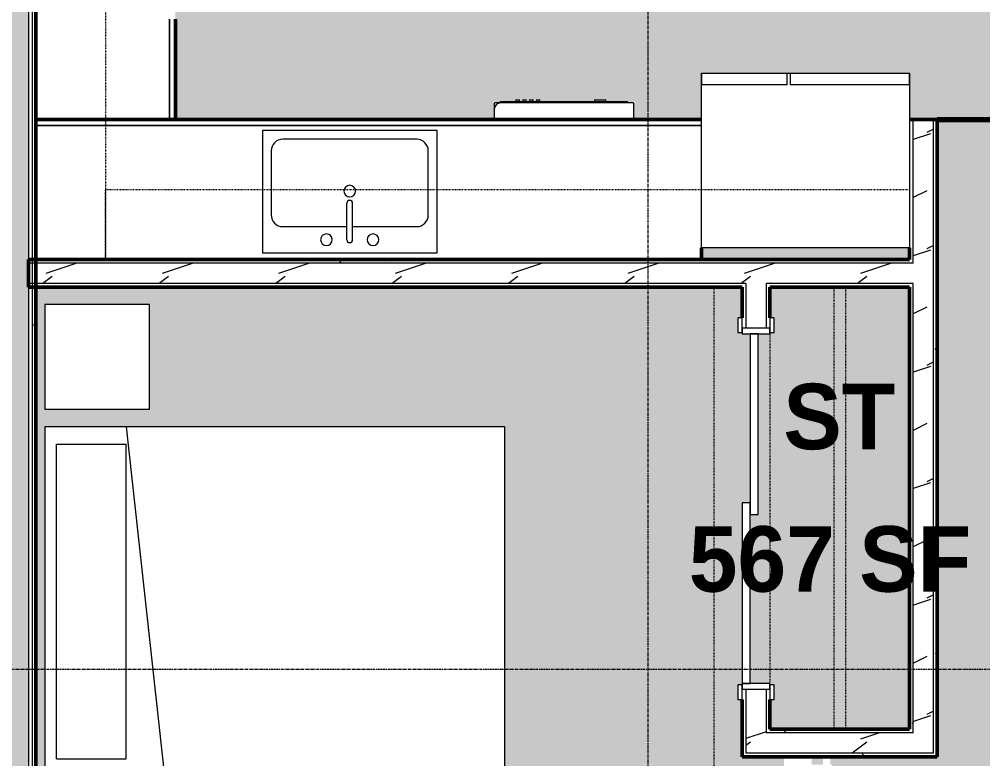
# Model space of a CAD drawing. Header units: inches. Extents: x -4292 to -464, y 9706 to 12474.
# Drawn here: x -2935.4 to -2769.9, y 11831.9 to 11958.8 of the extents above; entities that cross this region are included whole.
import ezdxf

# ---------------------------------------------------------------- set-up
doc = ezdxf.new("R2010")
doc.units = ezdxf.units.IN
doc.header["$MEASUREMENT"] = 0
doc.linetypes.add('Dash', pattern=[0.25, 0.125, -0.125])
doc.linetypes.add('Grid Line 1_2_', pattern=[0.875, 0.5, -0.125, 0.125, -0.125])
for name, color, linetype, lineweight in [('A-ANNO-DIMS', 211, 'Continuous', 9), ('A-ANNO-DIMS-120', 211, 'Continuous', 9), ('A-AREA-2', 130, 'Continuous', 70), ('A-AREA-IDEN', 2, 'Continuous', 9), ('A-AREA-PATT-5', 41, 'Continuous', 9), ('A-DOOR-1', 7, 'Continuous', 9), ('A-DOOR-2', 90, 'Continuous', 20), ('A-DOOR-FRAM-1', 90, 'Continuous', 20), ('A-WALL', 113, 'Continuous', 13), ('A-WALL-2', 250, 'Continuous', 50), ('A-WALL-3', 50, 'Continuous', 13), ('A-WALL-PATT-1', 7, 'Continuous', 9), ('A-WALL-PATT-2', 55, 'Continuous', 9), ('A-WALL-PATT-5', 111, 'Continuous', 9), ('I-FURN-2', 7, 'Continuous', 9), ('I-FURN-HDLN-1', 7, 'Dash', 9), ('I-WALL-1', 2, 'Continuous', 50), ('P-SANR-FIXT-1', 7, 'Continuous', 9), ('Q-CASE-1', 250, 'Continuous', 50), ('Q-CASE-2', 7, 'Continuous', 9), ('Q-CASE-HDLN-1', 7, 'Dash', 9), ('Q-SPCQ-1', 7, 'Continuous', 9), ('S-GRID-1', 1, 'Grid Line 1_2_', 9)]:
    doc.layers.add(name, color=color, linetype=linetype, lineweight=lineweight)
doc.styles.add('Century Gothic_B', font='GOTHICB.TTF', dxfattribs={"height": 11.25})
doc.dimstyles.new('OD__1__Tol__', dxfattribs={"dimscale": 12, "dimtxt": 11.746893, "dimasz": 1.25, "dimexe": 0.9375, "dimexo": 0.625, "dimgap": 0.15625, "dimtad": 1, "dimdec": 0, "dimzin": 3, "dimdsep": 46, "dimlunit": 4, "dimtxsty": 'Century Gothic_B', "dimblk1": 'OBLIQUE', "dimblk2": 'OBLIQUE', "dimsah": 1, "dimcen": 0.09, "dimdle": 0.9375, "dimazin": 0, "dimtfac": 1, "dimtdec": 4, "dimtix": 1, "dimtmove": 0, "dimatfit": 3, "dimfxl": 1, "dimtvp": 1, "dimtfill": 1, "dimfrac": 2, "dimtolj": 1, "dimtzin": 0, "dimarcsym": 2})
pattern_1 = [(0, (0, 0), (38.4, 9.6), [1.584, -27.216, 1.584, -27.216, -153.6]), (0, (0, 0), (38.4, 9.6), [-57.6, 1.584, -56.016, 1.584, -27.216, -67.2]), (0, (0, 0), (38.4, 9.6), [-144, 1.584, -17.616, 1.584, -46.416]), (120, (14.4, 4.8), (-27.513844, 28.4553755), [1.584, -27.216, 1.584, -27.216, -153.6]), (120, (14.4, 4.8), (-27.513844, 28.4553755), [-57.6, 1.584, -56.016, 1.584, -27.216, -67.2]), (120, (14.4, 4.8), (-27.513844, 28.4553755), [-144, 1.584, -17.616, 1.584, -46.416]), (240, (19.2, 24), (-10.886156, -38.0553755), [1.584, -27.216, 1.584, -27.216, -153.6]), (240, (19.2, 24), (-10.886156, -38.0553755), [-57.6, 1.584, -56.016, 1.584, -27.216, -67.2]), (240, (19.2, 24), (-10.886156, -38.0553755), [-144, 1.584, -17.616, 1.584, -46.416])]
pattern_2 = [(216.87, (7.997, 19.992), (59.9755286, 39.9843071), [9.996, -89.964]), (206.565, (19.992, 13.994), (-19.991807, -19.992219), [22.352, -22.352]), (198.435, (19.992, 3.998), (-39.983821, -19.991955), [12.644, -50.576])]

# ---------------------------------------------------------------- blocks, each defined once
blk = doc.blocks.new('DIMBLOCK30-FLOOR PLAN - 1ST FLOOR')
at = {"layer": 'A-ANNO-DIMS-120'}
for p, q in [((-3736.8, 11777.18), (-3736.8, 12097.44)), ((-2525.91, 12086.19), (-3748.05, 12086.19)), ((-3736.8, 12086.19), (-2525.91, 12086.19)), ((-3739.91, 11777.18), (-3725.55, 11777.18)), ((-3736.8, 11777.18), (-3739.91, 11777.18))]:
    blk.add_line(p, q, dxfattribs=at)
at = {"layer": 'A-ANNO-DIMS-120', "lineweight": 50}
for p, q in [((-3736.8, 12086.19), (-3744.3, 12093.69)), ((-3736.8, 12086.19), (-3729.3, 12078.69)), ((-3736.8, 11777.18), (-3744.3, 11784.68)), ((-3736.8, 11777.18), (-3729.3, 11769.68))]:
    blk.add_line(p, q, dxfattribs=at)
at = {"layer": 'A-ANNO-DIMS-120', "color": 0, "insert": (-3753.09, 11906.32), "char_height": 11.25, "width": 60.8601, "attachment_point": 1, "rotation": 90, "line_spacing_factor": 0.984502, "style": 'Century Gothic_B', "bg_fill": 3, "box_fill_scale": 1.25, "bg_fill_color": 256, "bg_fill_true_color": 13158600, "bg_fill_transparency": 0}
blk.add_mtext('25\' - 9"', dxfattribs=at)
blk = doc.blocks.new('_Oblique')
at = {"color": 0, "linetype": 'ByBlock', "lineweight": -2}
blk.add_line((-0.5, -0.5), (0.5, 0.5), dxfattribs=at)

msp = doc.modelspace()

# ---------------------------------------------------------------- hatches: boundary and pattern name
at = {"layer": 'A-AREA-PATT-5'}
h = msp.add_hatch(color=256, dxfattribs=at)
h.paths.add_polyline_path([(-2757.32374, 11718.9894), (-2757.32374, 11719.0519), (-2756.69874, 11719.0519), (-2756.69874, 11720.9894), (-2754.69874, 11720.9894), (-2754.69874, 11721.9894), (-2733.44874, 11721.9894), (-2733.44874, 11727.3019), (-2734.19874, 11727.3019), (-2734.19874, 11729.8019), (-2733.44874, 11729.8019), (-2733.44874, 11761.0519), (-2732.07374, 11761.0519), (-2732.07374, 11790.0519), (-2733.44874, 11790.0519), (-2733.44874, 11790.3019), (-2734.19874, 11790.3019), (-2734.19874, 11792.8019), (-2733.44874, 11792.8019), (-2733.44874, 11801.7394), (-2704.69874, 11801.7394), (-2704.69874, 11969.29966), (-2720.82374, 11969.29966), (-2720.82374, 11987.29966), (-2716.82374, 11987.29966), (-2716.82374, 12023.29966), (-2720.82374, 12023.29966), (-2720.82374, 12041.29966), (-2704.69874, 12041.29966), (-2704.69874, 12047.7894), (-2709.55196, 12047.7894), (-2709.55196, 12052.5394), (-2704.69874, 12052.5394), (-2704.69874, 12080.0644), (-2740.84952, 12080.0644), (-2740.84952, 12052.5394), (-2739.55196, 12052.5394), (-2739.55196, 12047.7894), (-2736.82374, 12047.7894), (-2736.82374, 11987.7894), (-2766.82374, 11987.7894), (-2766.82374, 12047.7894), (-2745.59952, 12047.7894), (-2745.59952, 12080.0644), (-2901.02233, 12080.0644), (-2901.02233, 12078.7519), (-2905.77233, 12078.7519), (-2905.77233, 12080.0644), (-2932.52374, 12080.0644), (-2932.52374, 12048.1269), (-2905.77233, 12048.1269), (-2905.77233, 12048.7519), (-2901.02233, 12048.7519), (-2901.02233, 12043.3769), (-2908.52374, 12043.3769), (-2908.52374, 11941.6144), (-2853.76848, 11941.65601), (-2853.74642, 11944.3458), (-2853.71083, 11944.43174), (-2853.57163, 11944.4894), (-2852.67555, 11944.51048), (-2852.67555, 11944.7394), (-2850.05238, 11944.7394), (-2850.05238, 11944.9894), (-2849.46182, 11944.9894), (-2849.46182, 11944.7394), (-2848.87127, 11944.7394), (-2848.87127, 11944.9894), (-2848.28072, 11944.9894), (-2848.28072, 11944.7394), (-2847.69017, 11944.7394), (-2847.69017, 11944.9894), (-2847.09962, 11944.9894), (-2847.09962, 11944.7394), (-2846.50907, 11944.7394), (-2846.50907, 11944.9894), (-2845.91852, 11944.9894), (-2845.91852, 11944.7394), (-2836.52749, 11944.7394), (-2836.52749, 11944.9894), (-2834.62606, 11944.9894), (-2834.62606, 11944.7394), (-2830.86143, 11944.7394), (-2830.86143, 11944.4894), (-2829.96533, 11944.4894), (-2829.76848, 11944.29255), (-2829.76848, 11941.6144), (-2818.18483, 11941.6144), (-2818.18483, 11949.6144), (-2782.43483, 11949.6144), (-2782.43483, 11941.6144), (-2777.68483, 11941.6144), (-2777.68483, 11832.20981), (-2811.18483, 11832.20981), (-2811.18483, 11842.0519), (-2811.93483, 11842.0519), (-2811.93483, 11844.5519), (-2811.18483, 11844.5519), (-2811.18483, 11875.8019), (-2809.80983, 11875.8019), (-2809.80983, 11904.8019), (-2811.18483, 11904.8019), (-2811.18483, 11905.0519), (-2811.93483, 11905.0519), (-2811.93483, 11907.5519), (-2811.18483, 11907.5519), (-2811.18483, 11912.8644), (-2932.52374, 11912.8644), (-2932.52374, 11792.8644), (-2847.94593, 11792.8644), (-2847.94593, 11791.9894), (-2883.94593, 11791.9894), (-2883.94593, 11788.9894), (-2847.94593, 11788.9894), (-2847.94593, 11788.1144), (-2932.52374, 11788.1144), (-2932.52374, 11721.9894), (-2900.53925, 11721.9894), (-2900.53925, 11724.6144), (-2895.78925, 11724.6144), (-2895.78925, 11721.9894), (-2889.76547, 11721.9894), (-2889.76547, 11729.71562), (-2889.6385, 11730.68003), (-2889.26625, 11731.57873), (-2888.67408, 11732.35045), (-2887.90236, 11732.94262), (-2887.00367, 11733.31487), (-2885.96294, 11733.44184), (-2884.65091, 11733.44184), (-2884.99863, 11736.46562), (-2886.19038, 11737.46562), (-2886.75715, 11738.46562), (-2887.11494, 11739.97514), (-2887.2123, 11740.58609), (-2887.28925, 11741.46562), (-2887.11494, 11743.45801), (-2886.38683, 11745.98812), (-2885.84906, 11747.46562), (-2884.91644, 11749.46562), (-2883.52901, 11751.46562), (-2882.52901, 11752.46562), (-2881.66299, 11752.96562), (-2880.28925, 11753.46562), (-2879.28925, 11753.46562), (-2877.91551, 11752.96562), (-2877.00569, 11752.42183), (-2876.04948, 11751.46562), (-2874.57987, 11749.28937), (-2873.72944, 11747.46562), (-2873.0015, 11745.46562), (-2872.46356, 11743.45801), (-2872.28925, 11741.46562), (-2872.46356, 11739.97514), (-2872.5534, 11739.46562), (-2872.82135, 11738.46562), (-2873.38812, 11737.46562), (-2874.57987, 11736.46562), (-2874.92759, 11733.44184), (-2873.53925, 11733.44184), (-2872.57483, 11733.31487), (-2871.67614, 11732.94262), (-2870.90441, 11732.35045), (-2870.31225, 11731.57873), (-2869.93057, 11730.60846), (-2869.81303, 11729.71562), (-2869.81303, 11721.9894), (-2861.78925, 11721.9894), (-2861.78925, 11745.9894), (-2803.99733, 11745.9894), (-2803.99733, 11788.1144), (-2813.94593, 11788.1144), (-2813.94593, 11792.8644), (-2799.24733, 11792.8644), (-2799.24733, 11753.3644), (-2797.29941, 11753.3644), (-2797.29941, 11754.96861), (-2797.54941, 11754.96861), (-2797.54941, 11790.96861), (-2797.29941, 11790.96861), (-2797.29941, 11829.3644), (-2799.24733, 11829.3644), (-2799.24733, 11828.8644), (-2803.99733, 11828.8644), (-2803.99733, 11831.8644), (-2799.24733, 11831.8644), (-2799.24733, 11830.8644), (-2797.29941, 11830.8644), (-2797.27811, 11831.8644), (-2796.04941, 11831.8644), (-2796.04941, 11830.8644), (-2795.77624, 11830.8644), (-2795.77624, 11829.3644), (-2796.04941, 11829.3644), (-2796.04941, 11790.96861), (-2795.79941, 11790.96861), (-2795.79941, 11788.63042), (-2795.62233, 11788.63042), (-2795.62233, 11788.35018), (-2795.54941, 11788.29656), (-2795.54941, 11787.97518), (-2795.29941, 11788.02333), (-2795.29941, 11790.22571), (-2795.04941, 11790.17095), (-2795.04941, 11787.23334), (-2795.29941, 11787.28351), (-2795.29941, 11787.62162), (-2795.54941, 11787.62132), (-2795.54941, 11787.24662), (-2795.62233, 11787.24662), (-2795.62233, 11787.13042), (-2795.79941, 11787.13042), (-2795.79941, 11758.8068), (-2795.62233, 11758.8068), (-2795.62233, 11757.3068), (-2795.79941, 11757.3068), (-2795.79941, 11754.96861), (-2796.04941, 11754.96861), (-2796.04941, 11753.3644), (-2795.77624, 11753.3644), (-2795.79941, 11751.8644), (-2796.04941, 11751.8644), (-2796.0707, 11750.8644), (-2797.29941, 11750.8644), (-2797.29941, 11751.8644), (-2799.24733, 11751.8644), (-2799.24733, 11721.9894), (-2794.69874, 11721.9894), (-2794.69874, 11720.9894), (-2792.69874, 11720.9894), (-2792.69874, 11719.0519), (-2792.07374, 11719.0519), (-2792.07374, 11718.9894), (-2788.2258, 11718.9894)], flags=0)
h.paths.add_polyline_path([(-2792.69874, 11720.9894), (-2792.69874, 11756.9894), (-2790.94874, 11756.9894), (-2790.94874, 11720.9894), (-2791.68234, 11720.9894)], flags=0)
h.paths.add_polyline_path([(-2708.12304, 11721.9894), (-2704.69874, 11721.9894), (-2704.69874, 11796.9894), (-2728.69874, 11796.9894), (-2728.69874, 11792.8019), (-2727.94874, 11792.8019), (-2727.94874, 11790.3019), (-2728.69874, 11790.3019), (-2728.69874, 11790.0519), (-2730.69874, 11790.0519), (-2730.69874, 11759.0519), (-2732.07374, 11759.0519), (-2732.07374, 11730.0519), (-2728.69874, 11730.0519), (-2728.69874, 11729.8019), (-2727.94874, 11729.8019), (-2727.94874, 11727.3019), (-2728.69874, 11727.3019), (-2728.69874, 11721.9894), (-2709.85637, 11721.9894)], flags=0)
h.paths.add_polyline_path([(-2895.78925, 11744.6144), (-2900.53925, 11744.6144), (-2900.53925, 11747.3644), (-2932.49733, 11747.3644), (-2932.49733, 11752.1144), (-2895.78925, 11752.1144), (-2895.78925, 11745.46562)], flags=0)
h.paths.add_polyline_path([(-2930.97445, 11807.93256), (-2930.97445, 11825.93256), (-2912.97445, 11825.93256), (-2912.97445, 11807.93256)], flags=0)
h.paths.add_polyline_path([(-2912.97445, 11828.8644), (-2930.97445, 11828.8644), (-2930.97445, 11888.8644), (-2851.97445, 11888.8644), (-2851.97445, 11828.8644), (-2898.48361, 11828.8644)], flags=0)
h.paths.add_polyline_path([(-2802.00803, 11836.95981), (-2782.43483, 11836.95981), (-2782.43483, 11912.8644), (-2806.43483, 11912.8644), (-2806.43483, 11907.5519), (-2805.68483, 11907.5519), (-2805.68483, 11905.0519), (-2806.43483, 11905.0519), (-2806.43483, 11904.8019), (-2808.43483, 11904.8019), (-2808.43483, 11873.8019), (-2809.80983, 11873.8019), (-2809.80983, 11844.8019), (-2806.43483, 11844.8019), (-2806.43483, 11844.5519), (-2805.68483, 11844.5519), (-2805.68483, 11842.0519), (-2806.43483, 11842.0519), (-2806.43483, 11836.95981)], flags=0)
h.paths.add_polyline_path([(-2930.97445, 11891.8644), (-2930.97445, 11909.8644), (-2912.97445, 11909.8644), (-2912.97445, 11891.8644)], flags=0)
h.paths.add_polyline_path([(-2818.18483, 11917.6144), (-2782.43483, 11917.6144), (-2782.43483, 11919.6144), (-2818.18483, 11919.6144)], flags=0)
h.paths.add_polyline_path([(-2809.96769, 11985.15673), (-2817.46769, 11985.15673), (-2817.46769, 12069.15673), (-2782.46769, 12069.15673), (-2782.46769, 12063.15673), (-2781.46769, 12063.15673), (-2781.46769, 11991.15673), (-2782.46769, 11991.15673), (-2782.46769, 11985.15673), (-2808.80983, 11985.15673)], flags=0)
h.paths.add_polyline_path([(-2924.43483, 12051.7519), (-2930.93483, 12051.7519), (-2930.93483, 12076.7519), (-2904.93483, 12076.7519), (-2904.93483, 12051.7519), (-2909.52374, 12051.7519)], flags=0)
h.paths.add_polyline_path([(-2712.44212, 12053.9394), (-2712.53918, 12053.9394), (-2712.53918, 12054.4394), (-2728.81048, 12054.4394), (-2728.83545, 12053.9394), (-2729.29344, 12053.9394), (-2729.29344, 12054.4394), (-2738.80196, 12054.4394), (-2738.80196, 12079.6894), (-2710.80196, 12079.6894), (-2710.80196, 12054.4394), (-2711.81474, 12054.4394), (-2711.8522, 12053.9394), (-2712.36446, 12053.9394)], flags=0)
at = {"layer": 'A-WALL-PATT-5'}
h = msp.add_hatch(dxfattribs=at)
h.set_pattern_fill('FP_38', color=256, style=0, pattern_type=2)
h.set_pattern_definition([(161.57, (0.6, 0.6), (-4.80033747, -0.00041462), [0, -34.152, 3.792, 0]), (18.43, (-0.6, 0.6), (-4.80033747, 0.00041462), [0, -34.152, 3.792, 0]), (108.43, (0.6, 0.6), (2.39913218, -12.00105099), [11.382, -26.562]), (71.57, (-0.6, 0.6), (2.39913218, 12.00105099), [11.382, -26.562])])
h.paths.add_polyline_path([(-2933.77374, 11720.7394), (-2933.77374, 12080.6894), (-2937.27374, 12080.6894), (-2937.27374, 11720.7394)], flags=0)
h = msp.add_hatch(dxfattribs=at)
h.set_pattern_fill('FP_3', color=256, style=0, pattern_type=2)
h.set_pattern_definition(pattern_1)
h.paths.add_polyline_path([(-2933.14874, 11721.3644), (-2933.14874, 11913.4894), (-2933.77374, 11913.4894), (-2933.77374, 11721.3644)], flags=0)
h.paths.add_polyline_path([(-2933.77374, 11916.9894), (-2933.14874, 11916.9894), (-2933.14874, 12080.6894), (-2933.77374, 12080.6894), (-2933.77374, 11922.70917)], flags=0)
h = msp.add_hatch(dxfattribs=at)
h.set_pattern_fill('FP_3', color=256, style=0, pattern_type=2)
h.set_pattern_definition(pattern_1)
h.paths.add_polyline_path([(-2932.52374, 11721.9894), (-2932.52374, 11913.4894), (-2933.14874, 11913.4894), (-2933.14874, 11721.9894)], flags=0)
h.paths.add_polyline_path([(-2932.52374, 11916.9894), (-2932.52374, 12080.6894), (-2933.14874, 12080.6894), (-2933.14874, 11916.9894)], flags=0)

# ---------------------------------------------------------------- linework, layer by layer
at = {"layer": 'A-WALL'}
for p, q in [((-2933.77374, 12080.6894), (-2933.77374, 11720.7394)), ((-2933.14874, 12080.6894), (-2933.14874, 11721.3644))]:
    msp.add_line(p, q, dxfattribs=at)
at = {"layer": 'I-WALL-1'}
msp.add_line((-2932.52374, 11721.9894), (-2932.52374, 12080.6894), dxfattribs=at)

# ---------------------------------------------------------------- next in the draw order: dimensions: what is measured, and where the dimension line sits
at = {"layer": 'A-ANNO-DIMS'}
dim = msp.add_linear_dim(base=(-3736.79949, 12086.1894), p1=(-3747.40609, 11777.1769), p2=(-2518.41124, 12086.1894), angle=90, dimstyle='OD__1__Tol__', override={"dimpost": '<>', "dimfxl": 1267.247833}, dxfattribs=at)
dim.commit()
dim.dimension.update_dxf_attribs({"geometry": 'DIMBLOCK30-FLOOR PLAN - 1ST FLOOR', "text_midpoint": (-3744.58246, 11931.68315)})

# ---------------------------------------------------------------- next in the draw order: hatches: boundary and pattern name
at = {"layer": 'A-WALL-PATT-1'}
h = msp.add_hatch(dxfattribs=at)
h.set_pattern_fill('FP_3', color=256, style=0, pattern_type=2)
h.set_pattern_definition(pattern_1)
h.paths.add_polyline_path([(-2782.43483, 11836.33481), (-2781.80983, 11836.33481), (-2781.80983, 11913.4894), (-2782.43483, 11913.4894), (-2782.43483, 11836.77805)], flags=0)
h.paths.add_polyline_path([(-2781.80983, 11916.9894), (-2781.80983, 11941.6144), (-2782.43483, 11941.6144), (-2782.43483, 11916.9894)], flags=0)
h = msp.add_hatch(dxfattribs=at)
h.set_pattern_fill('FP_3', color=256, style=0, pattern_type=2)
h.set_pattern_definition(pattern_1)
h.paths.add_polyline_path([(-2777.68483, 11832.20981), (-2777.68483, 11941.6144), (-2778.30983, 11941.6144), (-2778.30983, 11832.20981)], flags=0)
h = msp.add_hatch(dxfattribs=at)
h.set_pattern_fill('FP_3', color=256, style=0, pattern_type=2)
h.set_pattern_definition(pattern_1)
h.paths.add_polyline_path([(-2898.48361, 11916.9894), (-2782.43483, 11916.9894), (-2782.43483, 11917.6144), (-2932.52374, 11917.6144), (-2932.52374, 11916.9894), (-2930.97445, 11916.9894)], flags=0)
h = msp.add_hatch(dxfattribs=at)
h.set_pattern_fill('FP_3', color=256, style=0, pattern_type=2)
h.set_pattern_definition(pattern_1)
h.paths.add_polyline_path([(-2785.67116, 11836.33481), (-2782.43483, 11836.33481), (-2782.43483, 11836.95981), (-2806.43483, 11836.95981), (-2806.43483, 11836.33481), (-2788.2258, 11836.33481)], flags=0)
h = msp.add_hatch(dxfattribs=at)
h.set_pattern_fill('FP_3', color=256, style=0, pattern_type=2)
h.set_pattern_definition(pattern_1)
h.paths.add_polyline_path([(-2810.52422, 11832.20981), (-2778.30983, 11832.20981), (-2778.30983, 11832.83481), (-2810.55983, 11832.83481), (-2810.55983, 11832.20981)], flags=0)
at = {"layer": 'A-WALL-PATT-2'}
h = msp.add_hatch(dxfattribs=at)
h.set_pattern_fill('FP_7', color=256, style=0, pattern_type=2)
h.set_pattern_definition(pattern_2)
h.paths.add_polyline_path([(-2778.30983, 11832.83481), (-2778.30983, 11941.6144), (-2781.80983, 11941.6144), (-2781.78125, 11832.83481)], flags=0)
h = msp.add_hatch(dxfattribs=at)
h.set_pattern_fill('FP_7', color=256, style=0, pattern_type=2)
h.set_pattern_definition(pattern_2)
h.paths.add_polyline_path([(-2781.80983, 11913.4894), (-2781.80983, 11916.9894), (-2933.77374, 11916.9894), (-2933.77374, 11913.4894), (-2782.3073, 11913.4894)], flags=0)
h = msp.add_hatch(dxfattribs=at)
h.set_pattern_fill('FP_7', color=256, style=0, pattern_type=2)
h.set_pattern_definition(pattern_2)
h.paths.add_polyline_path([(-2810.55983, 11832.83481), (-2807.05983, 11832.83481), (-2807.05983, 11843.8019), (-2810.55983, 11843.8019), (-2810.55983, 11832.92606)], flags=0)
h.paths.add_polyline_path([(-2808.43483, 11905.8019), (-2807.05983, 11905.8019), (-2807.05983, 11913.4894), (-2810.55983, 11913.4894), (-2810.55983, 11905.8019), (-2809.80983, 11905.8019)], flags=0)
h = msp.add_hatch(dxfattribs=at)
h.set_pattern_fill('FP_7', color=256, style=0, pattern_type=2)
h.set_pattern_definition(pattern_2)
h.paths.add_polyline_path([(-2807.05983, 11832.83481), (-2781.80983, 11832.83481), (-2781.80983, 11836.33481), (-2807.05983, 11836.33481), (-2807.05983, 11832.85108)], flags=0)

# ---------------------------------------------------------------- next in the draw order: linework, layer by layer
at = {"layer": 'A-AREA-2'}
msp.add_line((-2777.68483, 11941.6144), (-2704.69874, 11941.6144), dxfattribs=at)
at = {"layer": 'A-DOOR-1'}
for p, q in [((-2811.93483, 11907.5519), (-2811.93483, 11905.0519)), ((-2811.18483, 11907.5519), (-2811.93483, 11907.5519)), ((-2811.18483, 11905.0519), (-2811.18483, 11907.5519)), ((-2806.43483, 11907.5519), (-2806.43483, 11905.0519)), ((-2805.68483, 11907.5519), (-2806.43483, 11907.5519)), ((-2805.68483, 11905.0519), (-2805.68483, 11907.5519)), ((-2811.93483, 11905.0519), (-2811.18483, 11905.0519)), ((-2806.43483, 11905.0519), (-2805.68483, 11905.0519)), ((-2811.93483, 11844.5519), (-2811.93483, 11842.0519)), ((-2811.18483, 11844.5519), (-2811.93483, 11844.5519)), ((-2811.18483, 11842.0519), (-2811.18483, 11844.5519)), ((-2806.43483, 11844.5519), (-2806.43483, 11842.0519)), ((-2805.68483, 11844.5519), (-2806.43483, 11844.5519)), ((-2805.68483, 11842.0519), (-2805.68483, 11844.5519)), ((-2811.93483, 11842.0519), (-2811.18483, 11842.0519)), ((-2806.43483, 11842.0519), (-2805.68483, 11842.0519))]:
    msp.add_line(p, q, dxfattribs=at)
at = {"layer": 'A-DOOR-2'}
for p, q in [((-2809.80983, 11904.8019), (-2809.80983, 11873.8019)), ((-2808.43483, 11904.8019), (-2809.80983, 11904.8019)), ((-2808.43483, 11873.8019), (-2808.43483, 11904.8019)), ((-2811.18483, 11875.8019), (-2811.18483, 11844.8019)), ((-2809.80983, 11875.8019), (-2811.18483, 11875.8019)), ((-2809.80983, 11844.8019), (-2809.80983, 11875.8019)), ((-2809.80983, 11873.8019), (-2808.43483, 11873.8019)), ((-2811.18483, 11844.8019), (-2809.80983, 11844.8019))]:
    msp.add_line(p, q, dxfattribs=at)
at = {"layer": 'A-DOOR-FRAM-1'}
for p, q in [((-2806.43483, 11905.8019), (-2811.18483, 11905.8019)), ((-2811.18483, 11905.8019), (-2811.18483, 11904.8019)), ((-2806.43483, 11904.8019), (-2806.43483, 11905.8019)), ((-2811.18483, 11904.8019), (-2806.43483, 11904.8019)), ((-2811.18483, 11844.8019), (-2811.18483, 11843.8019)), ((-2806.43483, 11844.8019), (-2811.18483, 11844.8019)), ((-2811.18483, 11843.8019), (-2806.43483, 11843.8019)), ((-2806.43483, 11843.8019), (-2806.43483, 11844.8019))]:
    msp.add_line(p, q, dxfattribs=at)
at = {"layer": 'A-WALL-2'}
for p, q in [((-2777.68483, 11941.6144), (-2782.43483, 11941.6144)), ((-2777.68483, 11832.20981), (-2777.68483, 11941.6144)), ((-2782.43483, 11919.6144), (-2782.43483, 11917.6144)), ((-2782.43483, 11917.6144), (-2933.77374, 11917.6144)), ((-2933.77374, 11917.6144), (-2933.77374, 11912.8644)), ((-2933.77374, 11912.8644), (-2811.18483, 11912.8644)), ((-2811.18483, 11912.8644), (-2811.18483, 11907.5519)), ((-2806.43483, 11907.5519), (-2806.43483, 11912.8644)), ((-2806.43483, 11912.8644), (-2782.43483, 11912.8644)), ((-2782.43483, 11912.8644), (-2782.43483, 11836.95981)), ((-2811.18483, 11842.0519), (-2811.18483, 11832.20981)), ((-2806.43483, 11836.95981), (-2806.43483, 11842.0519)), ((-2782.43483, 11836.95981), (-2806.43483, 11836.95981)), ((-2811.18483, 11832.20981), (-2810.55983, 11832.20981)), ((-2810.55983, 11832.20981), (-2806.43483, 11832.20981)), ((-2806.43483, 11832.20981), (-2782.43483, 11832.20981)), ((-2782.43483, 11832.20981), (-2778.30983, 11832.20981)), ((-2778.30983, 11832.20981), (-2777.68483, 11832.20981))]:
    msp.add_line(p, q, dxfattribs=at)
at = {"layer": 'A-WALL-3'}
for p, q in [((-2781.80983, 11916.9894), (-2781.80983, 11941.6144)), ((-2778.30983, 11832.83481), (-2778.30983, 11941.6144)), ((-2782.43483, 11916.9894), (-2933.77374, 11916.9894)), ((-2781.80983, 11916.9894), (-2782.43483, 11916.9894)), ((-2810.55983, 11913.4894), (-2933.77374, 11913.4894)), ((-2810.55983, 11913.4894), (-2810.55983, 11912.8644)), ((-2807.05983, 11913.4894), (-2807.05983, 11912.8644)), ((-2782.43483, 11913.4894), (-2807.05983, 11913.4894)), ((-2781.80983, 11913.4894), (-2782.43483, 11913.4894)), ((-2781.80983, 11836.33481), (-2781.80983, 11913.4894)), ((-2810.55983, 11912.8644), (-2810.55983, 11905.8019)), ((-2807.05983, 11912.8644), (-2807.05983, 11905.8019)), ((-2810.55983, 11843.8019), (-2810.55983, 11832.83481)), ((-2807.05983, 11843.8019), (-2807.05983, 11836.33481)), ((-2806.43483, 11836.33481), (-2807.05983, 11836.33481)), ((-2782.43483, 11836.33481), (-2806.43483, 11836.33481)), ((-2781.80983, 11836.33481), (-2782.43483, 11836.33481)), ((-2807.05983, 11832.83481), (-2810.55983, 11832.83481)), ((-2806.43483, 11832.83481), (-2807.05983, 11832.83481)), ((-2782.43483, 11832.83481), (-2806.43483, 11832.83481)), ((-2781.80983, 11832.83481), (-2782.43483, 11832.83481)), ((-2778.30983, 11832.83481), (-2781.80983, 11832.83481))]:
    msp.add_line(p, q, dxfattribs=at)
at = {"layer": 'I-FURN-2'}
for p, q in [((-2930.97445, 11909.8644), (-2930.97445, 11891.8644)), ((-2912.97445, 11909.8644), (-2930.97445, 11909.8644)), ((-2912.97445, 11891.8644), (-2912.97445, 11909.8644)), ((-2930.97445, 11891.8644), (-2912.97445, 11891.8644)), ((-2930.97445, 11888.8644), (-2930.97445, 11828.8644)), ((-2851.97445, 11888.8644), (-2930.97445, 11888.8644)), ((-2916.97445, 11888.8644), (-2910.39483, 11828.8644)), ((-2851.97445, 11828.8644), (-2851.97445, 11888.8644)), ((-2928.97445, 11885.8644), (-2916.97445, 11885.8644)), ((-2928.97445, 11831.8644), (-2928.97445, 11885.8644)), ((-2916.97445, 11831.8644), (-2916.97445, 11885.8644)), ((-2928.97445, 11831.8644), (-2916.97445, 11831.8644))]:
    msp.add_line(p, q, dxfattribs=at)
at = {"layer": 'I-FURN-HDLN-1'}
msp.add_line((-2815.97445, 11792.8644), (-2815.97445, 11912.8644), dxfattribs=at)
at = {"layer": 'P-SANR-FIXT-1'}
for p, q in [((-2863.59573, 11939.7394), (-2893.59573, 11939.7394)), ((-2893.59573, 11939.7394), (-2893.59573, 11918.7394)), ((-2867.09573, 11938.2394), (-2890.09573, 11938.2394)), ((-2863.59573, 11918.7394), (-2863.59573, 11939.7394)), ((-2892.09573, 11936.2394), (-2892.09573, 11925.2394)), ((-2865.09573, 11925.2394), (-2865.09573, 11936.2394)), ((-2879.09573, 11920.9894), (-2879.09573, 11927.2394)), ((-2878.09573, 11920.9894), (-2878.09573, 11927.2394)), ((-2890.09573, 11923.2394), (-2879.09573, 11923.2394)), ((-2878.09573, 11923.2394), (-2867.09573, 11923.2394)), ((-2893.59573, 11918.7394), (-2863.59573, 11918.7394))]:
    msp.add_line(p, q, dxfattribs=at)
for centre, radius, start, end in [((-2890.09573, 11936.2394), 2, 90, 180), ((-2867.09573, 11936.2394), 2, 0, 90), ((-2878.59573, 11929.33173), 1, 0, 180), ((-2878.59573, 11929.33173), 1, 180, 0), ((-2878.59573, 11927.2394), 0.5, 0, 180), ((-2890.09573, 11925.2394), 2, 180, 270), ((-2867.09573, 11925.2394), 2, 270, 0), ((-2882.59573, 11920.9894), 1, 0, 180), ((-2874.59573, 11920.9894), 1, 0, 180), ((-2882.59573, 11920.9894), 1, 180, 0), ((-2878.59573, 11920.9894), 0.5, 180, 0), ((-2874.59573, 11920.9894), 1, 180, 0)]:
    msp.add_arc(centre, radius, start, end, dxfattribs=at)
at = {"layer": 'Q-CASE-1'}
for p, q in [((-2908.52374, 11941.6144), (-2908.52374, 11958.84706)), ((-2818.18483, 11941.6144), (-2932.52374, 11941.6144)), ((-2932.52374, 11941.6144), (-2908.52374, 11941.6144)), ((-2818.18483, 11917.6144), (-2818.18483, 11919.6144))]:
    msp.add_line(p, q, dxfattribs=at)
at = {"layer": 'Q-CASE-2'}
for p, q in [((-2909.52374, 11941.6144), (-2909.52374, 11958.84706)), ((-2909.52374, 11958.84706), (-2909.52374, 11941.6144)), ((-2908.52374, 11958.84706), (-2908.52374, 11941.6144)), ((-2932.52374, 11941.6144), (-2818.18483, 11941.6144)), ((-2909.52374, 11941.6144), (-2932.52374, 11941.6144)), ((-2908.52374, 11941.6144), (-2909.52374, 11941.6144)), ((-2818.18483, 11940.6144), (-2932.52374, 11940.6144)), ((-2932.52374, 11940.6144), (-2818.18483, 11940.6144)), ((-2818.18483, 11919.6144), (-2818.18483, 11917.6144))]:
    msp.add_line(p, q, dxfattribs=at)
at = {"layer": 'Q-CASE-HDLN-1'}
for p, q in [((-2932.52374, 11917.6144), (-2932.52374, 12043.3769)), ((-2920.52374, 12043.3769), (-2920.52374, 11917.6144)), ((-2920.52374, 11917.6144), (-2920.52374, 11929.6144)), ((-2920.52374, 11929.6144), (-2782.43483, 11929.6144)), ((-2782.43483, 11929.6144), (-2782.43483, 11917.6144)), ((-2920.52374, 11917.6144), (-2932.52374, 11917.6144)), ((-2782.43483, 11917.6144), (-2920.52374, 11917.6144)), ((-2782.43483, 11912.8644), (-2806.43483, 11912.8644)), ((-2806.43483, 11912.8644), (-2806.43483, 11907.5519)), ((-2795.43483, 11912.8644), (-2795.43483, 11836.95981)), ((-2793.43483, 11912.8644), (-2793.43483, 11836.95981)), ((-2782.43483, 11836.95981), (-2782.43483, 11912.8644)), ((-2806.43483, 11904.8019), (-2806.43483, 11844.8019)), ((-2806.43483, 11842.0519), (-2806.43483, 11836.95981)), ((-2806.43483, 11836.95981), (-2782.43483, 11836.95981))]:
    msp.add_line(p, q, dxfattribs=at)
at = {"layer": 'Q-SPCQ-1'}
for p, q in [((-2818.18483, 11949.6144), (-2782.43483, 11949.6144)), ((-2818.18483, 11919.6144), (-2818.18483, 11949.6144)), ((-2818.18483, 11949.6144), (-2803.43483, 11949.6144)), ((-2818.18483, 11949.6144), (-2818.18483, 11947.6144)), ((-2803.43483, 11947.6144), (-2803.43483, 11949.6144)), ((-2802.93483, 11949.6144), (-2782.43483, 11949.6144)), ((-2802.93483, 11949.6144), (-2802.93483, 11947.6144)), ((-2782.43483, 11949.6144), (-2782.43483, 11919.6144)), ((-2782.43483, 11947.6144), (-2782.43483, 11949.6144)), ((-2803.43483, 11947.6144), (-2818.18483, 11947.6144)), ((-2782.43483, 11947.6144), (-2802.93483, 11947.6144)), ((-2852.67555, 11944.7394), (-2830.86143, 11944.7394)), ((-2852.67555, 11944.48922), (-2852.67555, 11944.7394)), ((-2850.05238, 11944.9894), (-2849.46182, 11944.9894)), ((-2850.05238, 11944.9894), (-2850.05238, 11944.7394)), ((-2849.46182, 11944.7394), (-2849.46182, 11944.9894)), ((-2848.87127, 11944.9894), (-2848.28072, 11944.9894)), ((-2848.87127, 11944.9894), (-2848.87127, 11944.7394)), ((-2848.28072, 11944.7394), (-2848.28072, 11944.9894)), ((-2847.69017, 11944.9894), (-2847.09962, 11944.9894)), ((-2847.69017, 11944.9894), (-2847.69017, 11944.7394)), ((-2847.09962, 11944.7394), (-2847.09962, 11944.9894)), ((-2846.50907, 11944.9894), (-2845.91852, 11944.9894)), ((-2846.50907, 11944.9894), (-2846.50907, 11944.7394)), ((-2845.91852, 11944.7394), (-2845.91852, 11944.9894)), ((-2836.56103, 11944.9894), (-2836.56103, 11944.7394)), ((-2836.52749, 11944.9894), (-2835.57678, 11944.9894)), ((-2835.57678, 11944.9894), (-2834.62606, 11944.9894)), ((-2834.59252, 11944.7394), (-2834.59252, 11944.9894)), ((-2830.86143, 11944.4894), (-2830.86143, 11944.7394)), ((-2853.76848, 11944.29255), (-2853.76848, 11943.41755)), ((-2853.76848, 11943.41755), (-2853.76848, 11941.6144)), ((-2852.69663, 11944.4894), (-2853.57163, 11944.4894)), ((-2829.96533, 11944.4894), (-2852.69663, 11944.4894)), ((-2829.76848, 11941.6144), (-2829.76848, 11944.29255)), ((-2782.43483, 11919.6144), (-2818.18483, 11919.6144))]:
    msp.add_line(p, q, dxfattribs=at)
for centre, radius, start, end in [((-2852.69663, 11943.41755), 1.07185, 90, 180), ((-2853.57163, 11944.29255), 0.19685, 90, 180), ((-2829.96533, 11944.29255), 0.19685, 0, 90), ((-2829.96533, 11944.29255), 0.19685, 0, 90)]:
    msp.add_arc(centre, radius, start, end, dxfattribs=at)
at = {"layer": 'S-GRID-1'}
for p, q in [((-2827.32374, 9836.17969), (-2827.32374, 12413.73712)), ((-464.45104, 11847.1894), (-4232.19143, 11847.1894))]:
    msp.add_line(p, q, dxfattribs=at)

# ---------------------------------------------------------------- next in the draw order: texts
at = {"layer": 'A-AREA-IDEN', "char_height": 11.25, "attachment_point": 1, "style": 'Century Gothic_B'}
for s, insert, width in [('ST', (-2804.11232, 11896.25817), 18.18), ('567 SF', (-2820.36429, 11871.80055), 57.57)]:
    msp.add_mtext(s, dxfattribs=dict(at, insert=insert, width=width))

doc.saveas('drawing.dxf')
